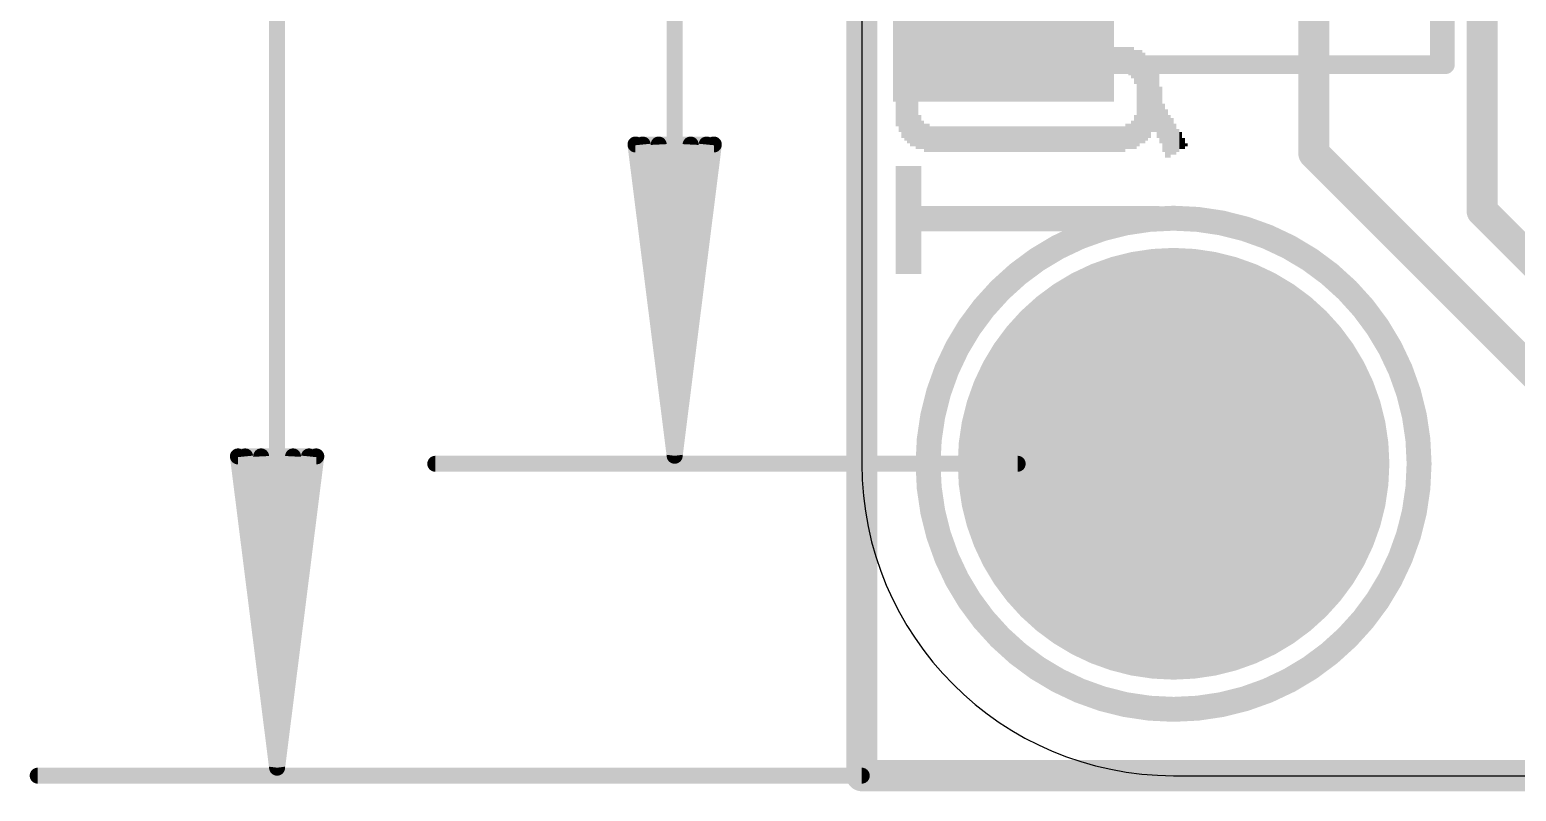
# Model space of a CAD drawing. Extents: x -13.2 to 24.1, y -14.7 to 9.9.
# Drawn here: x -12.87 to -0.76, y -14.67 to -8.47 of the extents above; entities that cross this region are included whole.
import ezdxf

# ---------------------------------------------------------------- set-up
doc = ezdxf.new("R2010")
doc.units = 0
for name, color, linetype in [('1', 12, 'CONTINUOUS'), ('16', 5, 'CONTINUOUS'), ('17', 110, 'CONTINUOUS'), ('20', 4, 'CONTINUOUS'), ('21', 53, 'CONTINUOUS'), ('22', 6, 'CONTINUOUS'), ('47', 253, 'CONTINUOUS'), ('51', 53, 'CONTINUOUS')]:
    doc.layers.add(name, color=color, linetype=linetype)

# ---------------------------------------------------------------- blocks, each defined once
blk = doc.blocks.new('RECT')
blk.add_solid([(-0.5, -0.5), (0.5, -0.5), (-0.5, 0.5), (0.5, 0.5)])
blk = doc.blocks.new('ROUNDP')
at = {"const_width": 0.5}
blk.add_lwpolyline([(0, -0.25, 1), (0, 0.25, 1), (0, -0.25)], format="xyb", dxfattribs=at)

msp = doc.modelspace()

# ---------------------------------------------------------------- linework, layer by layer
at = {"layer": '1', "const_width": 0.254}
for points in [[(-2.413, -6.7945), (-2.413, -9.4731)], [(-1.042, -7.1515), (-1.042, -9.9435)], [(-2.413, -9.4731), (1.995, -13.8811)], [(-1.042, -9.9435), (2.3114, -13.2969)]]:
    msp.add_lwpolyline(points, dxfattribs=at)
at = {"layer": '1', "const_width": 0.127}
for points in [[(-2.3681, -9.4282, 1), (-2.4579, -9.518)], [(-2.4765, -9.4731, 1), (-2.3495, -9.4731)], [(-0.9971, -9.8986, 1), (-1.0869, -9.9884)], [(-1.1055, -9.9435, 1), (-0.9785, -9.9435)]]:
    msp.add_lwpolyline(points, format="xyb", dxfattribs=at)
at = {"layer": '16', "const_width": 0.254}
for points in [[(-6.096, 3.2385), (-6.096, -14.5415)], [(-6.096, -14.5415), (19.304, -14.5415)]]:
    msp.add_lwpolyline(points, dxfattribs=at)
at = {"layer": '16', "const_width": 0.127}
for points in [[(-6.096, -14.478, 1), (-6.096, -14.605)], [(-6.1595, -14.5415, 1), (-6.0325, -14.5415)]]:
    msp.add_lwpolyline(points, format="xyb", dxfattribs=at)
at = {"layer": '20'}
for p, q in [((-6.096, 0.6985), (-6.096, -12.0015)), ((-3.556, -14.5415), (16.764, -14.5415))]:
    msp.add_line(p, q, dxfattribs=at)
msp.add_arc((-3.556, -12.0015), 2.54, 180, 270, dxfattribs=at)
at = {"layer": '21', "const_width": 0.1524}
for points in [[(-1.342, -7.5515), (-1.342, -8.7515)], [(-1.342, -8.7515), (-3.942, -8.7515)]]:
    msp.add_lwpolyline(points, dxfattribs=at)
at = {"layer": '21'}
for points, const_width in [([(-3.942, -8.7134, 1), (-3.942, -8.7896)], 0.0762), ([(-1.3801, -8.7515, 1), (-1.3039, -8.7515)], 0.0762), ([(-1.342, -8.7896, 1), (-1.342, -8.7134)], 0.0762), ([(-3.556, -14.0015, 1), (-3.556, -10.0015, 1), (-3.556, -14.0015)], 0.2032)]:
    msp.add_lwpolyline(points, format="xyb", dxfattribs=dict(at, const_width=const_width))
at = {"layer": '47', "const_width": 0.13}
for points in [[(-10.8585, 3.1735), (-10.8585, -14.4765)], [(-7.62, 0.6335), (-7.62, -11.9365)], [(-7.62, -11.9365), (-7.9392, -9.4015)], [(-7.9392, -9.4015), (-7.3008, -9.4015)], [(-7.62, -11.9365), (-7.88, -9.4015)], [(-7.62, -11.9365), (-7.75, -9.4015)], [(-7.3008, -9.4015), (-7.62, -11.9365)], [(-7.49, -9.4015), (-7.62, -11.9365)], [(-7.36, -9.4015), (-7.62, -11.9365)], [(-10.8585, -14.4765), (-11.1777, -11.9415)], [(-11.1777, -11.9415), (-10.5393, -11.9415)], [(-10.8585, -14.4765), (-11.1185, -11.9415)], [(-10.8585, -14.4765), (-10.9885, -11.9415)], [(-10.5393, -11.9415), (-10.8585, -14.4765)], [(-10.7285, -11.9415), (-10.8585, -14.4765)], [(-10.5985, -11.9415), (-10.8585, -14.4765)], [(-4.826, -12.0015), (-9.57, -12.0015)], [(-6.096, -14.5415), (-12.8085, -14.5415)]]:
    msp.add_lwpolyline(points, dxfattribs=at)
at = {"layer": '47', "const_width": 0.065}
for points in [[(-7.907, -9.3974, 1), (-7.9715, -9.4056)], [(-7.9392, -9.369, 1), (-7.9392, -9.434)], [(-7.8477, -9.3982, 1), (-7.9123, -9.4048)], [(-7.7175, -9.3998, 1), (-7.7825, -9.4032)], [(-7.4575, -9.4032, 1), (-7.5225, -9.3998)], [(-7.3277, -9.4048, 1), (-7.3923, -9.3982)], [(-7.2685, -9.4056, 1), (-7.333, -9.3974)], [(-7.3008, -9.434, 1), (-7.3008, -9.369)], [(-11.1455, -11.9374, 1), (-11.21, -11.9456)], [(-11.1777, -11.909, 1), (-11.1777, -11.974)], [(-11.0862, -11.9382, 1), (-11.1508, -11.9448)], [(-10.956, -11.9398, 1), (-11.021, -11.9432)], [(-10.696, -11.9432, 1), (-10.761, -11.9398)], [(-10.5662, -11.9448, 1), (-10.6308, -11.9382)], [(-10.507, -11.9456, 1), (-10.5715, -11.9374)], [(-10.5393, -11.974, 1), (-10.5393, -11.909)], [(-9.57, -11.969, 1), (-9.57, -12.034)], [(-7.6522, -11.9324, 1), (-7.5878, -11.9406)], [(-7.6523, -11.9332, 1), (-7.5877, -11.9398)], [(-7.6525, -11.9382, 1), (-7.5875, -11.9348)], [(-7.6525, -11.9348, 1), (-7.5875, -11.9382)], [(-7.6525, -11.9365, 1), (-7.5875, -11.9365)], [(-7.6523, -11.9398, 1), (-7.5877, -11.9332)], [(-7.6522, -11.9406, 1), (-7.5878, -11.9324)], [(-4.826, -12.034, 1), (-4.826, -11.969)], [(-12.8085, -14.509, 1), (-12.8085, -14.574)], [(-10.8907, -14.4724, 1), (-10.8263, -14.4806)], [(-10.8908, -14.4732, 1), (-10.8262, -14.4798)], [(-10.891, -14.4782, 1), (-10.826, -14.4748)], [(-10.891, -14.4748, 1), (-10.826, -14.4782)], [(-10.891, -14.4765, 1), (-10.826, -14.4765)], [(-10.8908, -14.4798, 1), (-10.8262, -14.4732)], [(-10.8907, -14.4806, 1), (-10.8263, -14.4724)], [(-6.096, -14.574, 1), (-6.096, -14.509)]]:
    msp.add_lwpolyline(points, format="xyb", dxfattribs=at)
at = {"layer": '51', "const_width": 0.1524}
for points in [[(-5.642, -8.7515), (-5.642, -2.6515)], [(-1.392, -2.6515), (-1.392, -8.7515)], [(-1.392, -8.7515), (-5.642, -8.7515)]]:
    msp.add_lwpolyline(points, dxfattribs=at)
at = {"layer": '51', "const_width": 0.0762}
for points in [[(-5.642, -8.7134, 1), (-5.642, -8.7896)], [(-5.6801, -8.7515, 1), (-5.6039, -8.7515)], [(-1.4301, -8.7515, 1), (-1.3539, -8.7515)], [(-1.392, -8.7896, 1), (-1.392, -8.7134)]]:
    msp.add_lwpolyline(points, format="xyb", dxfattribs=at)

# ---------------------------------------------------------------- block references
at = {"layer": '1', "xscale": 1.8, "yscale": 1.2}
msp.add_blockref('RECT', (-4.942, -8.4515), dxfattribs=at)
at = {"layer": '17', "xscale": 3.516, "yscale": 3.516}
msp.add_blockref('ROUNDP', (-3.556, -12.0015), dxfattribs=at)
msp.add_blockref('ROUNDP', (-3.556, -12.0015), dxfattribs=at)
at = {"layer": '22', "rotation": 270}
for p, xscale, yscale in [((-5.738, -9.0348), 0.6706, 0.0231), ((-5.715, -9.0348), 0.7163, 0.0229), ((-5.692, -9.0348), 0.762, 0.0231), ((-5.6689, -9.0348), 0.762, 0.0231), ((-5.6458, -9.0348), 0.8077, 0.0231), ((-5.6227, -8.7693), 0.2769, 0.0231), ((-5.5996, -8.7351), 0.254, 0.0231), ((-5.5764, -8.7236), 0.2311, 0.0231), ((-5.5533, -8.7109), 0.2057, 0.0231), ((-5.5302, -8.7109), 0.2057, 0.0231), ((-5.5071, -8.7109), 0.2057, 0.0231), ((-5.484, -8.7109), 0.2057, 0.0231), ((-5.461, -8.7109), 0.2057, 0.0229), ((-5.438, -8.6995), 0.1829, 0.0231), ((-5.4149, -8.6995), 0.1829, 0.0231), ((-5.3918, -8.6995), 0.1829, 0.0231), ((-5.3687, -8.6995), 0.1829, 0.0231), ((-5.3456, -8.6995), 0.1829, 0.0231), ((-5.3224, -8.6995), 0.1829, 0.0231), ((-5.2993, -8.6995), 0.1829, 0.0231), ((-5.2762, -8.6995), 0.1829, 0.0231), ((-5.2531, -8.6995), 0.1829, 0.0231), ((-5.23, -8.6995), 0.1829, 0.0231), ((-5.207, -8.6995), 0.1829, 0.0229), ((-5.184, -8.6995), 0.1829, 0.0231), ((-5.1609, -8.6995), 0.1829, 0.0231), ((-5.1378, -8.6995), 0.1829, 0.0231), ((-5.1147, -8.6995), 0.1829, 0.0231), ((-5.0916, -8.6995), 0.1829, 0.0231), ((-5.0684, -8.6995), 0.1829, 0.0231), ((-5.0453, -8.6995), 0.1829, 0.0231), ((-5.0222, -8.6995), 0.1829, 0.0231), ((-4.9991, -8.6995), 0.1829, 0.0231), ((-4.976, -8.6995), 0.1829, 0.0231), ((-4.953, -8.6995), 0.1829, 0.0229), ((-4.93, -8.6995), 0.1829, 0.0231), ((-4.9069, -8.6995), 0.1829, 0.0231), ((-4.8838, -8.6995), 0.1829, 0.0231), ((-4.8607, -8.6995), 0.1829, 0.0231), ((-4.8376, -8.6995), 0.1829, 0.0231), ((-4.8144, -8.6995), 0.1829, 0.0231), ((-4.7913, -8.6995), 0.1829, 0.0231), ((-4.7682, -8.6995), 0.1829, 0.0231), ((-4.7451, -8.6995), 0.1829, 0.0231), ((-4.722, -8.6995), 0.1829, 0.0231), ((-4.699, -8.6995), 0.1829, 0.0229), ((-4.676, -8.6995), 0.1829, 0.0231), ((-4.6529, -8.6995), 0.1829, 0.0231), ((-4.6298, -8.6995), 0.1829, 0.0231), ((-4.6067, -8.6995), 0.1829, 0.0231), ((-4.5836, -8.6995), 0.1829, 0.0231), ((-4.5604, -8.6995), 0.1829, 0.0231), ((-4.5373, -8.6995), 0.1829, 0.0231), ((-4.5142, -8.6995), 0.1829, 0.0231), ((-4.4911, -8.6995), 0.1829, 0.0231), ((-4.468, -8.6995), 0.1829, 0.0231), ((-4.445, -8.6995), 0.1829, 0.0229), ((-4.422, -8.6995), 0.1829, 0.0231), ((-4.3989, -8.6995), 0.1829, 0.0231), ((-4.3758, -8.6995), 0.1829, 0.0231), ((-4.3527, -8.6995), 0.1829, 0.0231), ((-4.3296, -8.6995), 0.1829, 0.0231), ((-4.3064, -8.6995), 0.1829, 0.0231), ((-4.2833, -8.6995), 0.1829, 0.0231), ((-4.2602, -8.6995), 0.1829, 0.0231), ((-4.2371, -8.6995), 0.1829, 0.0231), ((-4.214, -8.6995), 0.1829, 0.0231), ((-4.191, -8.6995), 0.1829, 0.0229), ((-4.168, -8.6995), 0.1829, 0.0231), ((-4.1449, -8.6995), 0.1829, 0.0231), ((-4.1218, -8.6995), 0.1829, 0.0231), ((-4.0987, -8.6995), 0.1829, 0.0231), ((-4.0756, -8.6995), 0.1829, 0.0231), ((-4.0524, -8.6995), 0.1829, 0.0231), ((-4.0293, -8.6995), 0.1829, 0.0231), ((-4.0062, -8.7109), 0.2057, 0.0231), ((-3.9831, -8.7109), 0.2057, 0.0231), ((-3.96, -8.7109), 0.2057, 0.0231), ((-3.937, -8.7109), 0.2057, 0.0229), ((-3.914, -8.7236), 0.2311, 0.0231), ((-3.8909, -8.7351), 0.254, 0.0231), ((-3.8678, -8.7694), 0.2769, 0.0231), ((-3.8447, -9.0233), 0.7849, 0.0231), ((-3.8216, -9.0119), 0.762, 0.0231), ((-3.7984, -9.0234), 0.7391, 0.0231), ((-3.7753, -9.0233), 0.6934, 0.0231), ((-3.7522, -9.0234), 0.6477, 0.0231), ((-5.8073, -9.0335), 0.4394, 0.0231), ((-5.7842, -9.0221), 0.5537, 0.0231), ((-5.7611, -9.0348), 0.6248, 0.0231), ((-3.7291, -9.0106), 0.5766, 0.0231), ((-3.706, -9.0221), 0.5537, 0.0231), ((-3.683, -9.0805), 0.5334, 0.0229), ((-3.66, -9.1618), 0.4623, 0.0231), ((-3.6369, -9.2646), 0.3937, 0.0231), ((-5.6227, -9.3002), 0.2769, 0.0231), ((-3.8678, -9.3002), 0.2769, 0.0231), ((-3.6138, -9.3116), 0.3912, 0.0231), ((-3.5907, -9.3345), 0.3454, 0.0231), ((-3.5676, -9.3345), 0.2997, 0.0231), ((-5.5996, -9.3231), 0.2311, 0.0231), ((-5.5764, -9.3459), 0.2311, 0.0231), ((-5.5533, -9.3459), 0.2311, 0.0231), ((-5.5302, -9.3574), 0.2083, 0.0231), ((-5.5071, -9.3574), 0.2083, 0.0231), ((-5.484, -9.3574), 0.2083, 0.0231), ((-5.461, -9.3574), 0.2083, 0.0229), ((-5.438, -9.3574), 0.2083, 0.0231), ((-5.4149, -9.3574), 0.2083, 0.0231), ((-5.3918, -9.3574), 0.2083, 0.0231), ((-5.3687, -9.3574), 0.2083, 0.0231), ((-5.3456, -9.3574), 0.2083, 0.0231), ((-5.3224, -9.3574), 0.2083, 0.0231), ((-5.2993, -9.3574), 0.2083, 0.0231), ((-5.2762, -9.3574), 0.2083, 0.0231), ((-5.2531, -9.3574), 0.2083, 0.0231), ((-5.23, -9.3574), 0.2083, 0.0231), ((-5.207, -9.3574), 0.2083, 0.0229), ((-5.184, -9.3574), 0.2083, 0.0231), ((-5.1609, -9.3574), 0.2083, 0.0231), ((-5.1378, -9.3574), 0.2083, 0.0231), ((-5.1147, -9.3574), 0.2083, 0.0231), ((-5.0916, -9.3574), 0.2083, 0.0231), ((-5.0684, -9.3574), 0.2083, 0.0231), ((-5.0453, -9.3574), 0.2083, 0.0231), ((-5.0222, -9.3574), 0.2083, 0.0231), ((-4.9991, -9.3574), 0.2083, 0.0231), ((-4.976, -9.3574), 0.2083, 0.0231), ((-4.953, -9.3574), 0.2083, 0.0229), ((-4.93, -9.3574), 0.2083, 0.0231), ((-4.9069, -9.3574), 0.2083, 0.0231), ((-4.8838, -9.3574), 0.2083, 0.0231), ((-4.8607, -9.3574), 0.2083, 0.0231), ((-4.8376, -9.3574), 0.2083, 0.0231), ((-4.8144, -9.3574), 0.2083, 0.0231), ((-4.7913, -9.3574), 0.2083, 0.0231), ((-4.7682, -9.3574), 0.2083, 0.0231), ((-4.7451, -9.3574), 0.2083, 0.0231), ((-4.722, -9.3574), 0.2083, 0.0231), ((-4.699, -9.3574), 0.2083, 0.0229), ((-4.676, -9.3574), 0.2083, 0.0231), ((-4.6529, -9.3574), 0.2083, 0.0231), ((-4.6298, -9.3574), 0.2083, 0.0231), ((-4.6067, -9.3574), 0.2083, 0.0231), ((-4.5836, -9.3574), 0.2083, 0.0231), ((-4.5604, -9.3574), 0.2083, 0.0231), ((-4.5373, -9.3574), 0.2083, 0.0231), ((-4.5142, -9.3574), 0.2083, 0.0231), ((-4.4911, -9.3574), 0.2083, 0.0231), ((-4.468, -9.3574), 0.2083, 0.0231), ((-4.445, -9.3574), 0.2083, 0.0229), ((-4.422, -9.3574), 0.2083, 0.0231), ((-4.3989, -9.3574), 0.2083, 0.0231), ((-4.3758, -9.3574), 0.2083, 0.0231), ((-4.3527, -9.3574), 0.2083, 0.0231), ((-4.3296, -9.3574), 0.2083, 0.0231), ((-4.3064, -9.3574), 0.2083, 0.0231), ((-4.2833, -9.3574), 0.2083, 0.0231), ((-4.2602, -9.3574), 0.2083, 0.0231), ((-4.2371, -9.3574), 0.2083, 0.0231), ((-4.214, -9.3574), 0.2083, 0.0231), ((-4.191, -9.3574), 0.2083, 0.0229), ((-4.168, -9.3574), 0.2083, 0.0231), ((-4.1449, -9.3574), 0.2083, 0.0231), ((-4.1218, -9.3574), 0.2083, 0.0231), ((-4.0987, -9.3574), 0.2083, 0.0231), ((-4.0756, -9.3574), 0.2083, 0.0231), ((-4.0524, -9.3574), 0.2083, 0.0231), ((-4.0293, -9.3574), 0.2083, 0.0231), ((-4.0062, -9.3574), 0.2083, 0.0231), ((-3.9831, -9.3574), 0.2083, 0.0231), ((-3.96, -9.3574), 0.2083, 0.0231), ((-3.937, -9.3345), 0.2083, 0.0229), ((-3.914, -9.3345), 0.2083, 0.0231), ((-3.8909, -9.3231), 0.2311, 0.0231), ((-3.5444, -9.3574), 0.254, 0.0231), ((-3.5213, -9.3688), 0.1854, 0.0231), ((-3.4982, -9.3688), 0.1397, 0.0231), ((-3.4751, -9.3929), 0.0914, 0.0231), ((-3.452, -9.4044), 0.0229, 0.0231), ((-5.8073, -10.0152), 0.8788, 0.0231), ((-5.7842, -10.0152), 0.8788, 0.0231), ((-5.7611, -10.0152), 0.8788, 0.0231), ((-5.738, -10.0152), 0.8788, 0.0231), ((-5.715, -10.0152), 0.8788, 0.0229), ((-5.692, -10.0152), 0.8788, 0.0231), ((-5.6689, -10.0152), 0.8788, 0.0231), ((-5.6458, -10.0152), 0.8788, 0.0231), ((-5.6227, -10.0152), 0.8788, 0.0231), ((-5.5996, -10.0051), 0.2083, 0.0231), ((-5.5764, -10.0051), 0.2083, 0.0231), ((-5.5533, -10.0051), 0.2083, 0.0231), ((-5.5302, -10.0051), 0.2083, 0.0231), ((-5.5071, -10.0051), 0.2083, 0.0231), ((-5.484, -10.0051), 0.2083, 0.0231), ((-5.461, -10.0051), 0.2083, 0.0229), ((-5.438, -10.0051), 0.2083, 0.0231), ((-5.4149, -10.0051), 0.2083, 0.0231), ((-5.3918, -10.0051), 0.2083, 0.0231), ((-5.3687, -10.0051), 0.2083, 0.0231), ((-5.3456, -10.0051), 0.2083, 0.0231), ((-5.3224, -10.0051), 0.2083, 0.0231), ((-5.2993, -10.0051), 0.2083, 0.0231), ((-5.2762, -10.0051), 0.2083, 0.0231), ((-5.2531, -10.0051), 0.2083, 0.0231), ((-5.23, -10.0051), 0.2083, 0.0231), ((-5.207, -10.0051), 0.2083, 0.0229), ((-5.184, -10.0051), 0.2083, 0.0231), ((-5.1609, -10.0051), 0.2083, 0.0231), ((-5.1378, -10.0051), 0.2083, 0.0231), ((-5.1147, -10.0051), 0.2083, 0.0231), ((-5.0916, -10.0051), 0.2083, 0.0231), ((-5.0684, -10.0051), 0.2083, 0.0231), ((-5.0453, -10.0051), 0.2083, 0.0231), ((-5.0222, -10.0051), 0.2083, 0.0231), ((-4.9991, -10.0051), 0.2083, 0.0231), ((-4.976, -10.0051), 0.2083, 0.0231), ((-4.953, -10.0051), 0.2083, 0.0229), ((-4.93, -10.0051), 0.2083, 0.0231), ((-4.9069, -10.0051), 0.2083, 0.0231), ((-4.8838, -10.0051), 0.2083, 0.0231), ((-4.8607, -10.0051), 0.2083, 0.0231), ((-4.8376, -10.0051), 0.2083, 0.0231), ((-4.8144, -10.0051), 0.2083, 0.0231), ((-4.7913, -10.0051), 0.2083, 0.0231), ((-4.7682, -10.0051), 0.2083, 0.0231), ((-4.7451, -10.0051), 0.2083, 0.0231), ((-4.722, -10.0051), 0.2083, 0.0231), ((-4.699, -10.0051), 0.2083, 0.0229), ((-4.676, -10.0051), 0.2083, 0.0231), ((-4.6529, -10.0051), 0.2083, 0.0231), ((-4.6298, -10.0051), 0.2083, 0.0231), ((-4.6067, -10.0051), 0.2083, 0.0231), ((-4.5836, -10.0051), 0.2083, 0.0231), ((-4.5604, -10.0051), 0.2083, 0.0231), ((-4.5373, -10.0051), 0.2083, 0.0231), ((-4.5142, -10.0051), 0.2083, 0.0231), ((-4.4911, -10.0051), 0.2083, 0.0231), ((-4.468, -10.0051), 0.2083, 0.0231), ((-4.445, -10.0051), 0.2083, 0.0229), ((-4.422, -10.0051), 0.2083, 0.0231), ((-4.3989, -10.0051), 0.2083, 0.0231), ((-4.3758, -10.0051), 0.2083, 0.0231), ((-4.3527, -10.0051), 0.2083, 0.0231), ((-4.3296, -10.0051), 0.2083, 0.0231), ((-4.3064, -10.0051), 0.2083, 0.0231), ((-4.2833, -10.0051), 0.2083, 0.0231), ((-4.2602, -10.0051), 0.2083, 0.0231), ((-4.2371, -10.0051), 0.2083, 0.0231), ((-4.214, -10.0051), 0.2083, 0.0231), ((-4.191, -10.0051), 0.2083, 0.0229), ((-4.168, -10.0051), 0.2083, 0.0231), ((-4.1449, -10.0051), 0.2083, 0.0231), ((-4.1218, -10.0051), 0.2083, 0.0231), ((-4.0987, -10.0051), 0.2083, 0.0231), ((-4.0756, -10.0051), 0.2083, 0.0231), ((-4.0524, -10.0051), 0.2083, 0.0231), ((-4.0293, -10.0051), 0.2083, 0.0231), ((-4.0062, -10.0051), 0.2083, 0.0231), ((-3.9831, -10.0051), 0.2083, 0.0231), ((-3.96, -10.0051), 0.2083, 0.0231), ((-3.937, -10.0051), 0.2083, 0.0229), ((-3.914, -10.0051), 0.2083, 0.0231), ((-3.8909, -10.0051), 0.2083, 0.0231), ((-3.8678, -10.0051), 0.2083, 0.0231), ((-3.8447, -10.0051), 0.2083, 0.0231), ((-3.8216, -10.0051), 0.2083, 0.0231), ((-3.7984, -10.0051), 0.2083, 0.0231), ((-3.7753, -10.0051), 0.2083, 0.0231), ((-3.7522, -10.0051), 0.2083, 0.0231), ((-3.7291, -10.0051), 0.2083, 0.0231), ((-3.706, -10.0051), 0.2083, 0.0231), ((-3.683, -10.0051), 0.2083, 0.0229)]:
    msp.add_blockref('RECT', p, dxfattribs=dict(at, xscale=xscale, yscale=yscale))

doc.saveas('drawing.dxf')
